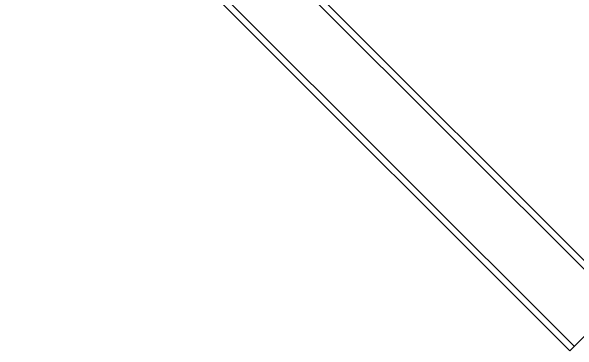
# Model space of a CAD drawing. Extents: x -1396510 to 1250330, y -1892470 to 1623980.
# Drawn here: x -1172919 to -1171427, y -62732 to -61837 of the extents above; entities that cross this region are included whole.
import ezdxf

# ---------------------------------------------------------------- set-up
doc = ezdxf.new("R2010")
doc.units = 0
doc.header["$LTSCALE"] = 1000
doc.header["$MEASUREMENT"] = 0

msp = doc.modelspace()

# ---------------------------------------------------------------- linework, layer by layer
at = {"linetype": 'Continuous'}
for p, q in [((-1171321.5, -62606.1), (-1172793.1, -61134.5)), ((-1171309.7, -62594.3), (-1172781.3, -61122.7)), ((-1171435.9, -62720.5), (-1172907.5, -61248.9)), ((-1171447.7, -62732.3), (-1172919.3, -61260.7)), ((-1171447.7, -62732.3), (-1171309.7, -62594.3))]:
    msp.add_line(p, q, dxfattribs=at)

doc.saveas('drawing.dxf')
